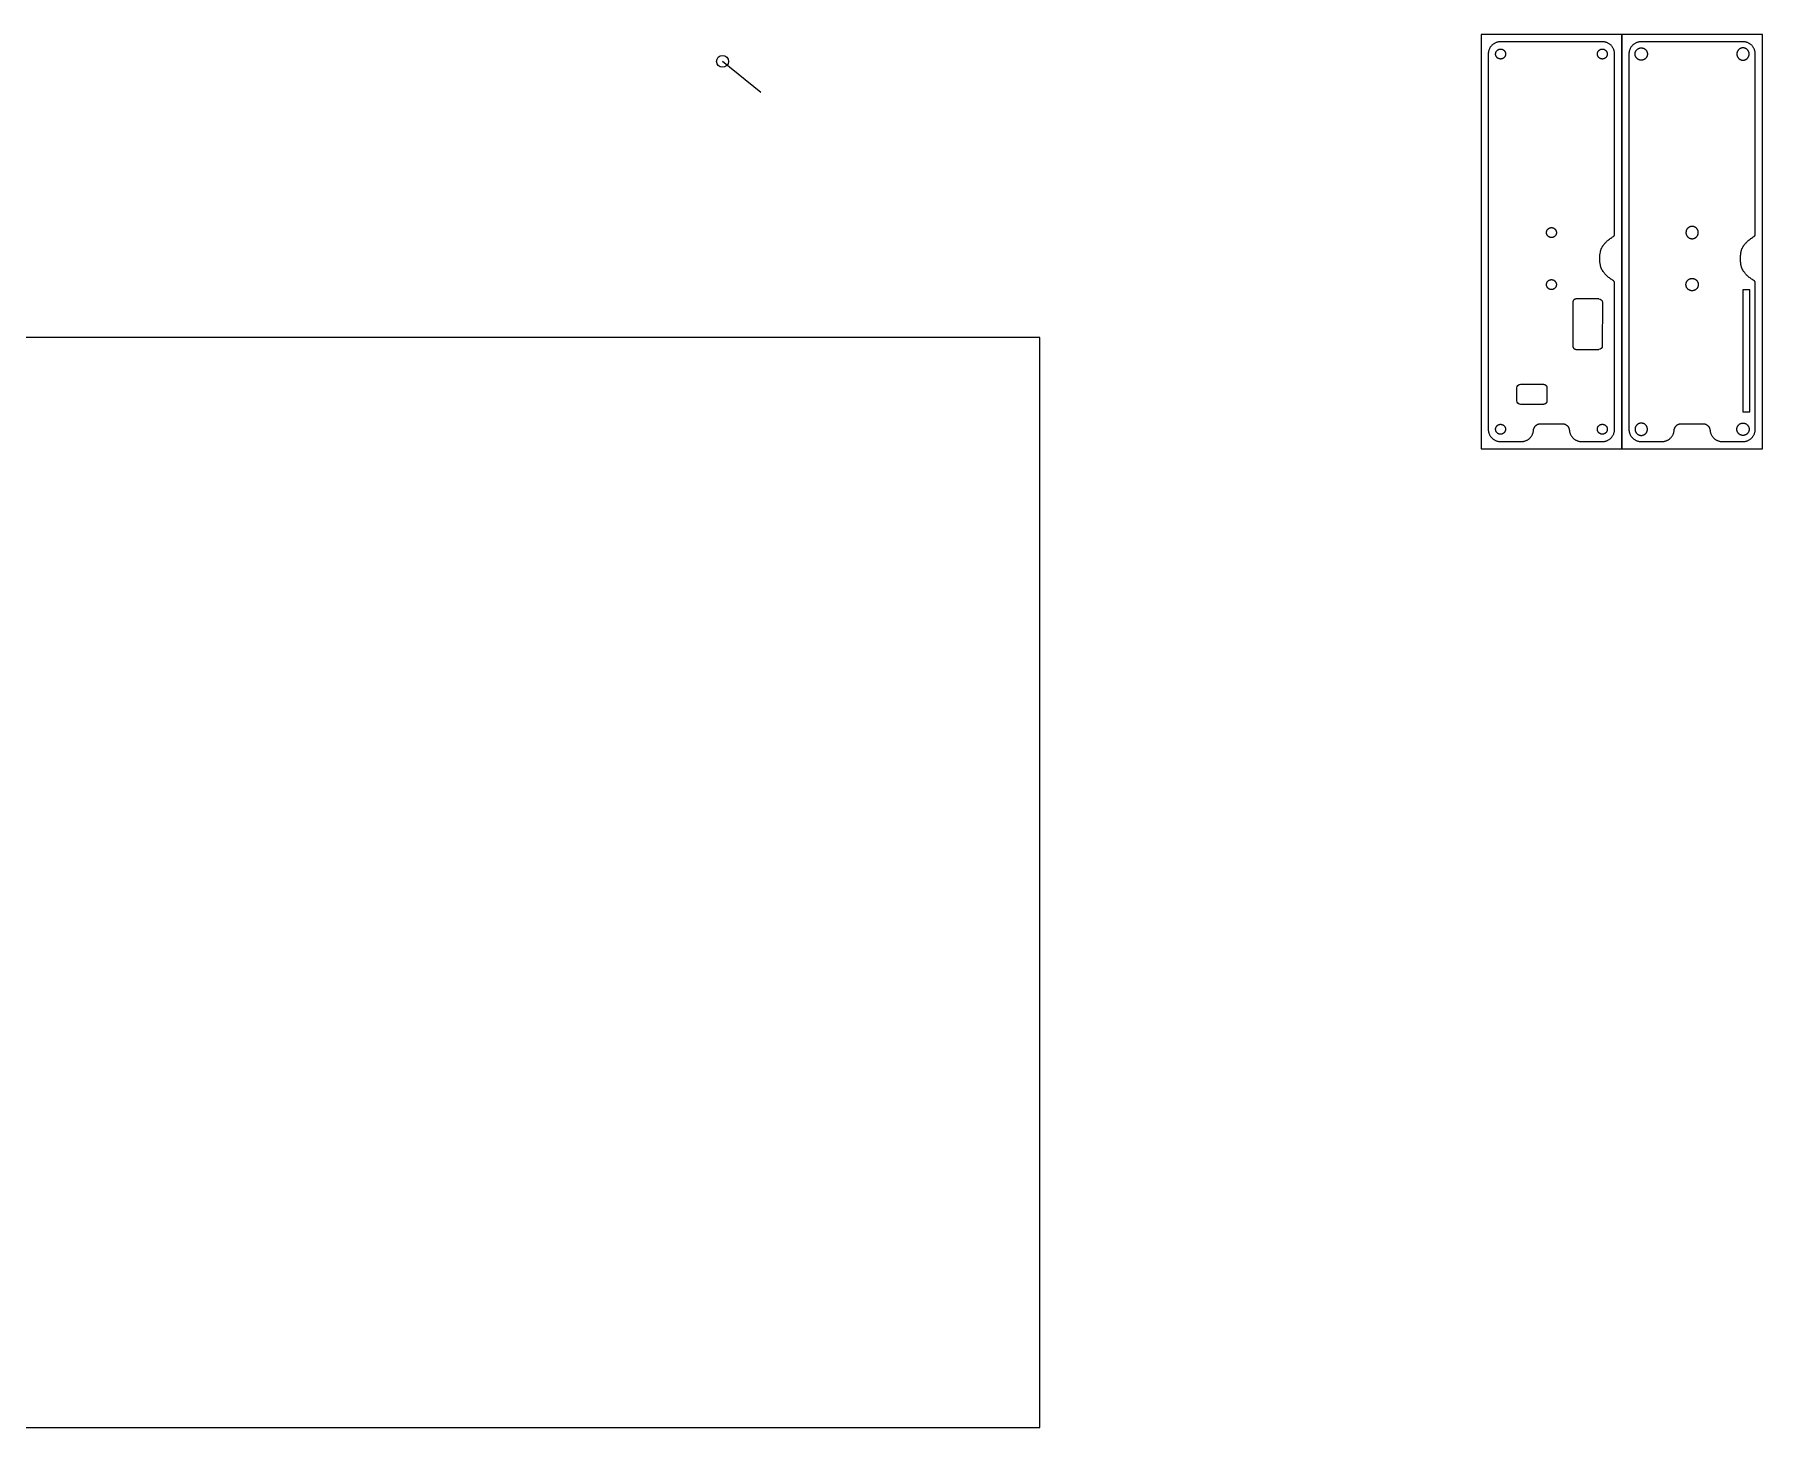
# Model space of a CAD drawing. Header units: millimetres. Extents: x 0 to 6370, y -460 to 1639.
# Drawn here: x 2305 to 3030, y -329 to 255 of the extents above; entities that cross this region are included whole.
import ezdxf

# ---------------------------------------------------------------- set-up
doc = ezdxf.new("R2010")
doc.units = ezdxf.units.MM
doc.layers.add('Default', color=7, linetype='Continuous', true_color=0x000000)
doc.layers.add('ESP', color=7, linetype='Continuous', true_color=0x000000)

msp = doc.modelspace()

# ---------------------------------------------------------------- linework, layer by layer
at = {"layer": 'Default', "color": 5}
for p, q in [((2962.99, 251.98), (2920.31, 251.98)), ((3021.99, 251.98), (2979.31, 251.98)), ((2937.12, 91.84), (2946.17, 91.84)), ((2996.12, 91.84), (3005.17, 91.84)), ((2920.31, 84.34), (2928.99, 84.34)), ((2954.31, 84.34), (2962.99, 84.34)), ((2979.31, 84.34), (2987.99, 84.34)), ((3013.31, 84.34), (3021.99, 84.34))]:
    msp.add_line(p, q, dxfattribs=at)
at = {"layer": 'Default', "color": 1}
for p, q in [((2950.58, 142.64), (2950.58, 124.47)), ((2961.49, 144.14), (2952.08, 144.14)), ((2952.08, 122.97), (2961.49, 122.97)), ((2939.77, 106.84), (2939.77, 101.44))]:
    msp.add_line(p, q, dxfattribs=at)
at = {"layer": 'Default', "color": 5}
for points in [[(2915.15, 246.82), (2915.15, 89.5)], [(2968.15, 171.98), (2968.15, 246.82)], [(2974.15, 246.82), (2974.15, 89.5)], [(3027.15, 171.98), (3027.15, 246.82)], [(2968.15, 89.5), (2968.15, 150.14)], [(3027.15, 89.5), (3027.15, 150.14)]]:
    msp.add_lwpolyline(points, dxfattribs=at)
at = {"layer": 'Default', "color": 1}
msp.add_lwpolyline([(3024.84, 96.82), (3024.84, 147.97), (3021.99, 147.97), (3021.99, 96.82)], close=True, dxfattribs=at)
msp.add_lwpolyline([(2938.27, 99.94), (2928.65, 99.94, -0.414214), (2927.15, 101.44), (2927.15, 106.84, -0.414214), (2928.65, 108.34), (2938.27, 108.34)], format="xyb", dxfattribs=at)
at = {"layer": 'Default', "color": 5}
for centre, radius, start, end in [((2967.2, 171.14), 0.914, 301.45347, 354.95302), ((2957.69, 171.98), 10.45, 354.95302, 0), ((2967.2, 150.98), 0.914, 5.04787, 58.54652), ((2957.7, 150.14), 10.45, 0, 5.04787)]:
    msp.add_arc(centre, radius, start, end, dxfattribs=at)
at = {"layer": 'Default', "color": 5, "extrusion": (0, 0, -1)}
for start, end in [(0, 9.15508), (350.84491, 0)]:
    msp.add_arc((-2979.19, 161.06), 17.24, start, end, dxfattribs=at)
at = {"layer": 'Default', "color": 1, "extrusion": (0, 0, -1)}
for centre, start, end in [((-2961.54, 142.64), 87.96013, 177.96013), ((-2961.49, 124.47), 180, 270)]:
    msp.add_arc(centre, 1.5, start, end, dxfattribs=at)
at = {"layer": 'Default', "color": 5}
for points, weights in [([(2920.31, 251.98), (2915.15, 251.98), (2915.15, 246.82)], [1, 0.707106781187, 1]), ([(2968.15, 246.82), (2968.15, 251.98), (2962.99, 251.98)], [1, 0.707106781187, 1]), ([(2979.31, 251.98), (2974.15, 251.98), (2974.15, 246.82)], [1, 0.707106781187, 1]), ([(3027.15, 246.82), (3027.15, 251.98), (3021.99, 251.98)], [1, 0.707106781187, 1]), ([(2962.17, 163.8), (2962.74, 167.34), (2967.67, 170.36)], [1, 0.979064273689, 1]), ([(2968.15, 171.98), (2968.15, 171.98), (2968.15, 171.98)], [0.999994862295, 0.999996238669, 0.999997615138]), ([(3021.17, 163.8), (3021.74, 167.34), (3026.67, 170.36)], [1, 0.979064273689, 1]), ([(3026.67, 170.36), (3027.07, 170.6), (3027.11, 171.06)], [1, 0.89298073496, 1]), ([(3027.11, 171.06), (3027.15, 171.51), (3027.15, 171.98)], [1, 0.999030253958, 1]), ([(3027.15, 171.98), (3027.15, 171.98), (3027.15, 171.98)], [0.999994862204, 0.999996238624, 0.999997615138]), ([(3020.95, 161.06), (3020.95, 162.44), (3021.17, 163.8)], [1, 0.996810239212, 1]), ([(3021.17, 158.31), (3020.95, 159.68), (3020.95, 161.06)], [1, 0.996810235292, 1]), ([(2967.67, 151.76), (2962.74, 154.78), (2962.17, 158.31)], [1.00000237525, 0.979066609271, 1.00000237525]), ([(3026.67, 151.76), (3021.74, 154.78), (3021.17, 158.31)], [1.00000237525, 0.979066609271, 1.00000237525]), ([(3027.11, 151.06), (3027.07, 151.52), (3026.67, 151.76)], [1, 0.892984221784, 1]), ([(3027.15, 150.14), (3027.15, 150.6), (3027.11, 151.06)], [1, 0.999029913385, 1]), ([(2915.15, 89.5), (2915.15, 84.34), (2920.31, 84.34)], [1, 0.707106781187, 1]), ([(2928.99, 84.34), (2933.75, 84.34), (2934.13, 89.08)], [1, 0.735061629416, 1]), ([(2934.13, 89.08), (2934.35, 91.84), (2937.12, 91.84)], [1, 0.735061629416, 1]), ([(2946.17, 91.84), (2948.94, 91.84), (2949.16, 89.08)], [1, 0.735061629416, 1]), ([(2949.16, 89.08), (2949.55, 84.34), (2954.31, 84.34)], [1, 0.735061629416, 1]), ([(2962.99, 84.34), (2968.15, 84.34), (2968.15, 89.5)], [1, 0.707106781187, 1]), ([(2974.15, 89.5), (2974.15, 84.34), (2979.31, 84.34)], [1, 0.707106781187, 1]), ([(2987.99, 84.34), (2992.75, 84.34), (2993.13, 89.08)], [1, 0.735061629416, 1]), ([(2993.13, 89.08), (2993.35, 91.84), (2996.12, 91.84)], [1, 0.735061629416, 1]), ([(3005.17, 91.84), (3007.94, 91.84), (3008.16, 89.08)], [1, 0.735061629416, 1]), ([(3008.16, 89.08), (3008.55, 84.34), (3013.31, 84.34)], [1, 0.735061629416, 1]), ([(3021.99, 84.34), (3027.15, 84.34), (3027.15, 89.5)], [1, 0.707106781187, 1]), ([(3021.99, 84.34), (3027.15, 84.34), (3027.15, 89.5)], [1, 0.707106781187, 1])]:
    msp.add_rational_spline(points, weights, degree=2, dxfattribs=at)
at = {"layer": 'Default', "color": 1}
for points, knots in [([(2920.31, 248.9), (2918.22, 248.9), (2918.22, 246.82), (2918.22, 244.73), (2920.31, 244.73), (2922.39, 244.73), (2922.39, 246.82), (2922.39, 248.9), (2920.31, 248.9)], [0, 0, 0, 3.271655, 3.271655, 6.543309, 6.543309, 9.814964, 9.814964, 13.086618, 13.086618, 13.086618]), ([(2962.99, 248.9), (2960.91, 248.9), (2960.91, 246.82), (2960.91, 244.73), (2962.99, 244.73), (2965.07, 244.73), (2965.07, 246.82), (2965.07, 248.9), (2962.99, 248.9)], [0, 0, 0, 3.271655, 3.271655, 6.543309, 6.543309, 9.814964, 9.814964, 13.086618, 13.086618, 13.086618]), ([(2979.31, 249.4), (2976.73, 249.4), (2976.73, 246.82), (2976.73, 244.24), (2979.31, 244.24), (2981.89, 244.24), (2981.89, 246.82), (2981.89, 249.4), (2979.31, 249.4)], [0, 0, 0, 4.052164, 4.052164, 8.104327, 8.104327, 12.156491, 12.156491, 16.208655, 16.208655, 16.208655]), ([(3021.99, 249.4), (3024.57, 249.4), (3024.57, 246.82), (3024.57, 244.24), (3021.99, 244.24), (3019.41, 244.24), (3019.41, 246.82), (3019.41, 249.4), (3021.99, 249.4)], [0, 0, 0, 4.052164, 4.052164, 8.104327, 8.104327, 12.156491, 12.156491, 16.208655, 16.208655, 16.208655]), ([(2941.65, 174.05), (2939.57, 174.05), (2939.57, 171.97), (2939.57, 169.88), (2941.65, 169.88), (2943.73, 169.88), (2943.73, 171.97), (2943.73, 174.05), (2941.65, 174.05)], [0, 0, 0, 3.271655, 3.271655, 6.543309, 6.543309, 9.814964, 9.814964, 13.086618, 13.086618, 13.086618]), ([(3000.65, 174.55), (3003.23, 174.55), (3003.23, 171.97), (3003.23, 169.39), (3000.65, 169.39), (2998.07, 169.39), (2998.07, 171.97), (2998.07, 174.55), (3000.65, 174.55)], [0, 0, 0, 4.052164, 4.052164, 8.104327, 8.104327, 12.156491, 12.156491, 16.208655, 16.208655, 16.208655]), ([(2941.65, 152.23), (2939.57, 152.23), (2939.57, 150.15), (2939.57, 148.07), (2941.65, 148.07), (2943.73, 148.07), (2943.73, 150.15), (2943.73, 152.23), (2941.65, 152.23)], [0, 0, 0, 3.271655, 3.271655, 6.543309, 6.543309, 9.814964, 9.814964, 13.086618, 13.086618, 13.086618]), ([(3000.65, 147.57), (3003.23, 147.57), (3003.23, 150.15), (3003.23, 152.73), (3000.65, 152.73), (2998.07, 152.73), (2998.07, 150.15), (2998.07, 147.57), (3000.65, 147.57)], [0, 0, 0, 4.052164, 4.052164, 8.104327, 8.104327, 12.156491, 12.156491, 16.208655, 16.208655, 16.208655]), ([(2920.31, 91.58), (2918.22, 91.58), (2918.22, 89.5), (2918.22, 87.42), (2920.31, 87.42), (2922.39, 87.42), (2922.39, 89.5), (2922.39, 91.58), (2920.31, 91.58)], [0, 0, 0, 3.271655, 3.271655, 6.543309, 6.543309, 9.814964, 9.814964, 13.086618, 13.086618, 13.086618]), ([(2962.99, 91.58), (2960.91, 91.58), (2960.91, 89.5), (2960.91, 87.42), (2962.99, 87.42), (2965.07, 87.42), (2965.07, 89.5), (2965.07, 91.58), (2962.99, 91.58)], [0, 0, 0, 3.271655, 3.271655, 6.543309, 6.543309, 9.814964, 9.814964, 13.086618, 13.086618, 13.086618]), ([(2979.31, 86.92), (2976.73, 86.92), (2976.73, 89.5), (2976.73, 92.08), (2979.31, 92.08), (2981.89, 92.08), (2981.89, 89.5), (2981.89, 86.92), (2979.31, 86.92)], [0, 0, 0, 4.052164, 4.052164, 8.104327, 8.104327, 12.156491, 12.156491, 16.208655, 16.208655, 16.208655]), ([(3021.99, 86.92), (3024.57, 86.92), (3024.57, 89.5), (3024.57, 92.08), (3021.99, 92.08), (3019.41, 92.08), (3019.41, 89.5), (3019.41, 86.92), (3021.99, 86.92)], [0, 0, 0, 4.052164, 4.052164, 8.104327, 8.104327, 12.156491, 12.156491, 16.208655, 16.208655, 16.208655])]:
    msp.add_rational_spline(points, [1, 0.707106781187, 1, 0.707106781187, 1, 0.707106781187, 1, 0.707106781187, 1], degree=2, knots=knots, dxfattribs=at)
for points in [[(2952.08, 144.14), (2950.58, 144.14), (2950.58, 142.64)], [(2950.58, 124.47), (2950.58, 122.97), (2952.08, 122.97)], [(2938.27, 108.34), (2939.77, 108.34), (2939.77, 106.84)], [(2939.77, 101.44), (2939.77, 99.94), (2938.27, 99.94)]]:
    msp.add_rational_spline(points, [1, 0.707106781187, 1], degree=2, dxfattribs=at)
at = {"layer": 'Default', "color": 5, "true_color": 0x0000ff}
msp.add_rational_spline([(2974.15, 89.5), (2974.15, 84.34), (2979.31, 84.34)], [1, 0.707106781187, 1], degree=2, dxfattribs=at)
at = {"layer": 'ESP'}
msp.add_line((2610.06, 230.73), (2593.95, 243.74), dxfattribs=at)
at = {"layer": 'ESP', "color": 1}
msp.add_line((2963.04, 142.69), (2962.99, 124.47), dxfattribs=at)
at = {"layer": 'ESP'}
for points in [[(2971.15, 81.34), (2971.15, 254.98), (2912.15, 254.98), (2912.15, 81.34)], [(3030.15, 81.34), (3030.15, 254.98), (2971.15, 254.98), (2971.15, 81.34)], [(1914, -329), (2727, -329), (2727, 128), (1914, 128)]]:
    msp.add_lwpolyline(points, close=True, dxfattribs=at)
at = {"layer": 'ESP', "color": 1}
msp.add_circle((2593.95, 243.74), 2.5, dxfattribs=at)

doc.saveas('drawing.dxf')
